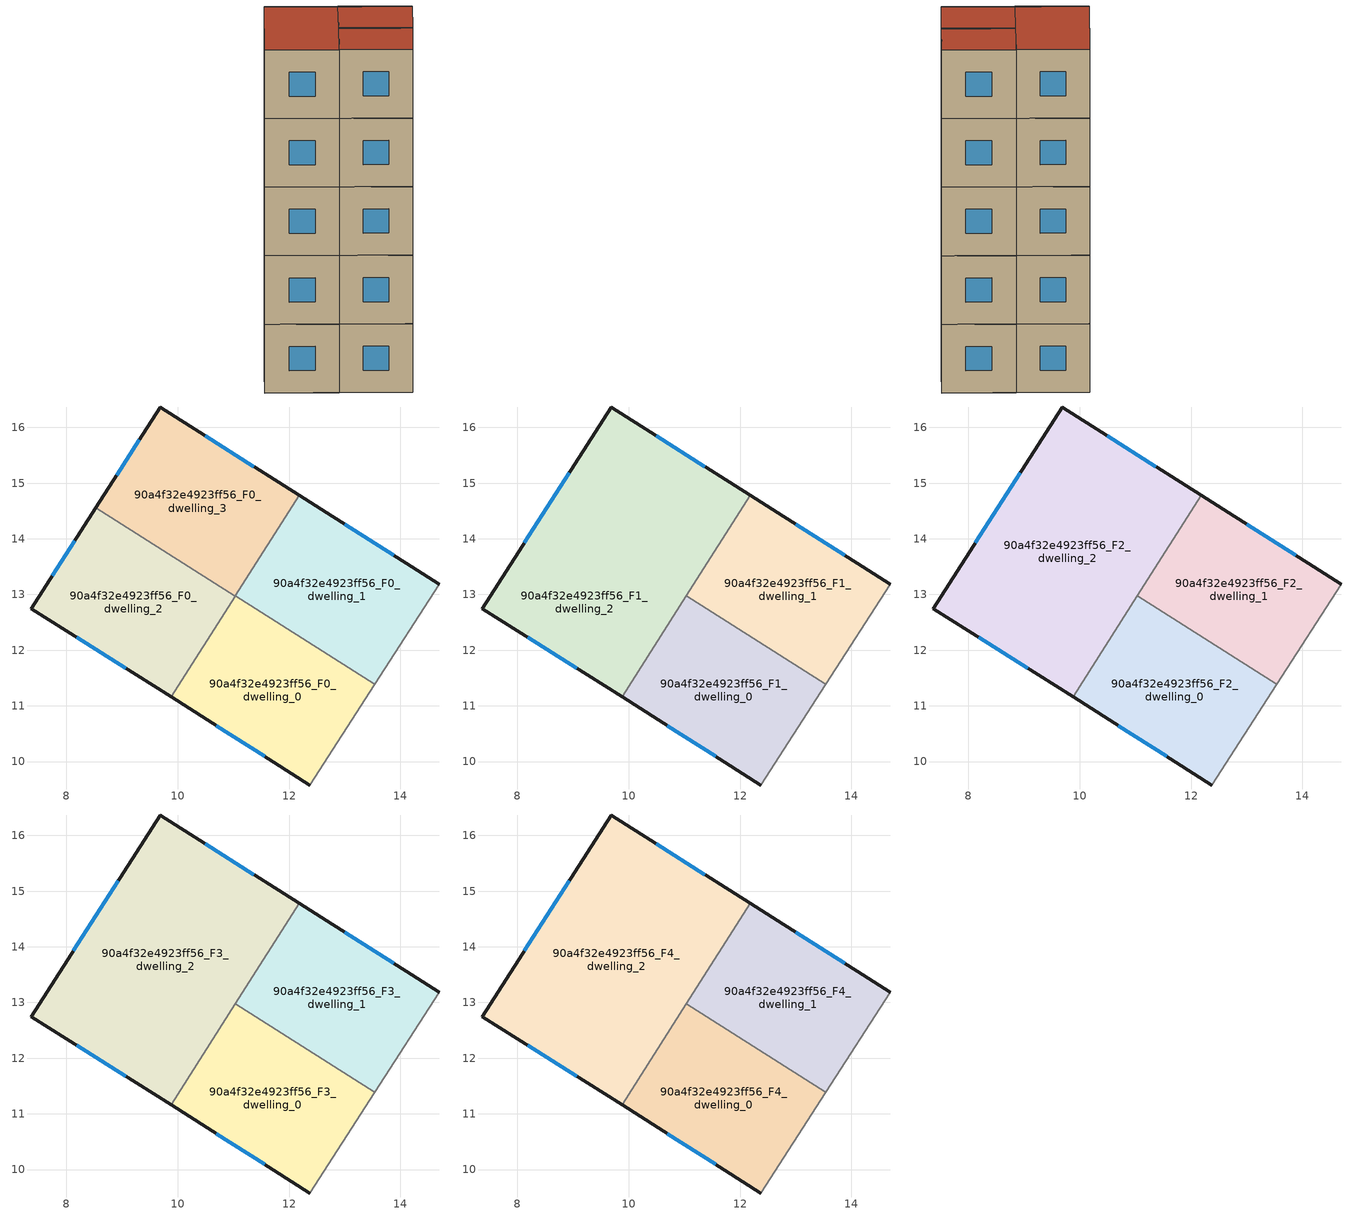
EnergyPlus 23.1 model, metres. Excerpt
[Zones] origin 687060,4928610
90a4f32e4923ff56_F0_dwelling_0
 floor ground (EU_floor_Construction): 12.37,9.58 13.54,11.39 11.03,12.97 9.88,11.16 z0
 wall outside (EU_wall_Construction): 12.37,9.58 9.88,11.16 z0:3
 wall adiabatic (EU_wall_Construction): 13.54,11.39 12.37,9.58 z0:3
 wall to 90a4f32e4923ff56_F0_dwelling_1 (EU_wall_Construction): 11.03,12.97 13.54,11.39 z0:3
 wall to 90a4f32e4923ff56_F0_dwelling_2 (EU_wall_Construction): 9.88,11.16 11.03,12.97 z0:3
 window (EU_Window_Construction): 11.56,10.09 10.69,10.64 z0.98:2.02
90a4f32e4923ff56_F0_dwelling_1
 floor ground (EU_floor_Construction): 13.54,11.39 14.69,13.19 12.18,14.78 11.03,12.97 z0
 wall outside (EU_wall_Construction): 12.18,14.78 14.69,13.19 z0:3
 wall adiabatic (EU_wall_Construction): 14.69,13.19 13.54,11.39 z0:3
 wall to 90a4f32e4923ff56_F0_dwelling_3 (EU_wall_Construction): 11.03,12.97 12.18,14.78 z0:3
 window (EU_Window_Construction): 13,14.26 13.88,13.71 z0.98:2.02
90a4f32e4923ff56_F0_dwelling_2
 floor ground (EU_floor_Construction): 9.88,11.16 11.03,12.97 8.53,14.56 7.37,12.75 z0
 wall outside (EU_wall_Construction): 9.88,11.16 7.37,12.75 8.53,14.56 z0:3
 wall to 90a4f32e4923ff56_F0_dwelling_3 (EU_wall_Construction): 8.53,14.56 11.03,12.97 z0:3
 window (EU_Window_Construction): 9.07,11.68 8.19,12.23 / 7.75,13.34 8.15,13.97 z0.98:2.02
90a4f32e4923ff56_F0_dwelling_3
 floor ground (EU_floor_Construction): 11.03,12.97 12.18,14.78 9.68,16.37 8.53,14.56 z0
 wall outside (EU_wall_Construction): 8.53,14.56 9.68,16.37 12.18,14.78 z0:3
 window (EU_Window_Construction): 8.9,15.15 9.31,15.78 / 10.5,15.85 11.37,15.3 z0.98:2.02
90a4f32e4923ff56_F1_dwelling_0
 floor to 90a4f32e4923ff56_F0_dwelling_0 (EU_floor_Construction): 12.37,9.58 13.54,11.39 11.03,12.97 9.88,11.16 z3
 wall outside (EU_wall_Construction): 12.37,9.58 9.88,11.16 z3:6
 wall adiabatic (EU_wall_Construction): 13.54,11.39 12.37,9.58 z3:6
 wall to 90a4f32e4923ff56_F1_dwelling_1 (EU_wall_Construction): 11.03,12.97 13.54,11.39 z3:6
 wall to 90a4f32e4923ff56_F1_dwelling_2 (EU_wall_Construction): 9.88,11.16 11.03,12.97 z3:6
 window (EU_Window_Construction): 11.56,10.09 10.69,10.64 z3.98:5.02
90a4f32e4923ff56_F1_dwelling_1
 floor to 90a4f32e4923ff56_F0_dwelling_1 (EU_floor_Construction): 13.54,11.39 14.69,13.19 12.18,14.78 11.03,12.97 z3
 wall outside (EU_wall_Construction): 12.18,14.78 14.69,13.19 z3:6
 wall adiabatic (EU_wall_Construction): 14.69,13.19 13.54,11.39 z3:6
 wall to 90a4f32e4923ff56_F1_dwelling_2 (EU_wall_Construction): 11.03,12.98 12.18,14.78 z3:6
 window (EU_Window_Construction): 13,14.26 13.88,13.71 z3.98:5.02
90a4f32e4923ff56_F1_dwelling_2
 floor to 90a4f32e4923ff56_F0_dwelling_2 (EU_floor_Construction): 9.88,11.16 11.03,12.97 8.53,14.56 7.37,12.75 z3
 floor to 90a4f32e4923ff56_F0_dwelling_3 (EU_floor_Construction): 11.03,12.97 12.18,14.78 9.68,16.37 8.53,14.56 z3
 wall outside (EU_wall_Construction): 9.88,11.16 7.37,12.75 9.68,16.37 12.18,14.78 z3:6
 window (EU_Window_Construction): 9.07,11.68 8.19,12.23 / 8.13,13.93 8.93,15.19 / 10.5,15.85 11.37,15.3 z3.98:5.02
90a4f32e4923ff56_F2_dwelling_0
 floor to 90a4f32e4923ff56_F1_dwelling_0 (EU_floor_Construction): 12.37,9.58 13.54,11.39 11.03,12.97 9.88,11.16 z6
 wall outside (EU_wall_Construction): 12.37,9.58 9.88,11.16 z6:9
 wall adiabatic (EU_wall_Construction): 13.54,11.39 12.37,9.58 z6:9
 wall to 90a4f32e4923ff56_F2_dwelling_1 (EU_wall_Construction): 11.03,12.97 13.54,11.39 z6:9
 wall to 90a4f32e4923ff56_F2_dwelling_2 (EU_wall_Construction): 9.88,11.16 11.03,12.97 z6:9
 window (EU_Window_Construction): 11.56,10.09 10.69,10.64 z6.98:8.02
90a4f32e4923ff56_F2_dwelling_1
 floor to 90a4f32e4923ff56_F1_dwelling_1 (EU_floor_Construction): 13.54,11.39 14.69,13.19 12.18,14.78 11.03,12.97 z6
 wall outside (EU_wall_Construction): 12.18,14.78 14.69,13.19 z6:9
 wall adiabatic (EU_wall_Construction): 14.69,13.19 13.54,11.39 z6:9
 wall to 90a4f32e4923ff56_F2_dwelling_2 (EU_wall_Construction): 11.03,12.98 12.18,14.78 z6:9
 window (EU_Window_Construction): 13,14.26 13.88,13.71 z6.98:8.02
90a4f32e4923ff56_F2_dwelling_2
 floor to 90a4f32e4923ff56_F1_dwelling_2 (EU_floor_Construction): 9.88,11.16 12.18,14.78 9.68,16.37 7.37,12.75 z6
 wall outside (EU_wall_Construction): 9.88,11.16 7.37,12.75 9.68,16.37 12.18,14.78 z6:9
 window (EU_Window_Construction): 9.07,11.68 8.19,12.23 / 8.13,13.93 8.93,15.19 / 10.5,15.85 11.37,15.3 z6.98:8.02
90a4f32e4923ff56_F3_dwelling_0
 floor to 90a4f32e4923ff56_F2_dwelling_0 (EU_floor_Construction): 12.37,9.58 13.54,11.39 11.03,12.97 9.88,11.16 z9
 wall outside (EU_wall_Construction): 12.37,9.58 9.88,11.16 z9:12
 wall adiabatic (EU_wall_Construction): 13.54,11.39 12.37,9.58 z9:12
 wall to 90a4f32e4923ff56_F3_dwelling_1 (EU_wall_Construction): 11.03,12.97 13.54,11.39 z9:12
 wall to 90a4f32e4923ff56_F3_dwelling_2 (EU_wall_Construction): 9.88,11.16 11.03,12.97 z9:12
 window (EU_Window_Construction): 11.56,10.09 10.69,10.64 z9.98:11.02
90a4f32e4923ff56_F3_dwelling_1
 floor to 90a4f32e4923ff56_F2_dwelling_1 (EU_floor_Construction): 13.54,11.39 14.69,13.19 12.18,14.78 11.03,12.97 z9
 wall outside (EU_wall_Construction): 12.18,14.78 14.69,13.19 z9:12
 wall adiabatic (EU_wall_Construction): 14.69,13.19 13.54,11.39 z9:12
 wall to 90a4f32e4923ff56_F3_dwelling_2 (EU_wall_Construction): 11.03,12.98 12.18,14.78 z9:12
 window (EU_Window_Construction): 13,14.26 13.88,13.71 z9.98:11.02
90a4f32e4923ff56_F3_dwelling_2
 floor to 90a4f32e4923ff56_F2_dwelling_2 (EU_floor_Construction): 9.88,11.16 12.18,14.78 9.68,16.37 7.37,12.75 z9
 wall outside (EU_wall_Construction): 9.88,11.16 7.37,12.75 9.68,16.37 12.18,14.78 z9:12
 window (EU_Window_Construction): 9.07,11.68 8.19,12.23 / 8.13,13.93 8.93,15.19 / 10.5,15.85 11.37,15.3 z9.98:11.02
90a4f32e4923ff56_F4_dwelling_0
 floor to 90a4f32e4923ff56_F3_dwelling_0 (EU_floor_Construction): 12.37,9.58 13.54,11.39 11.03,12.97 9.88,11.16 z12
 wall outside (EU_wall_Construction): 12.37,9.58 9.88,11.16 z12:15
 wall adiabatic (EU_wall_Construction): 13.54,11.39 12.37,9.58 z12:15
 wall to 90a4f32e4923ff56_F4_dwelling_1 (EU_wall_Construction): 11.03,12.97 13.54,11.39 z12:15
 wall to 90a4f32e4923ff56_F4_dwelling_2 (EU_wall_Construction): 9.88,11.16 11.03,12.97 z12:15
 window (EU_Window_Construction): 11.56,10.09 10.69,10.64 z12.98:14.02
 roof outside (EU_roof_Construction): 13.54,11.39 12.37,9.58 9.88,11.16 11.03,12.97 z15
90a4f32e4923ff56_F4_dwelling_1
 floor to 90a4f32e4923ff56_F3_dwelling_1 (EU_floor_Construction): 13.54,11.39 14.69,13.19 12.18,14.78 11.03,12.97 z12
 wall outside (EU_wall_Construction): 12.18,14.78 14.69,13.19 z12:15
 wall adiabatic (EU_wall_Construction): 14.69,13.19 13.54,11.39 z12:15
 wall to 90a4f32e4923ff56_F4_dwelling_2 (EU_wall_Construction): 11.03,12.98 12.18,14.78 z12:15
 window (EU_Window_Construction): 13,14.26 13.88,13.71 z12.98:14.02
 roof outside (EU_roof_Construction): 14.69,13.19 13.54,11.39 11.03,12.97 12.18,14.78 z15
90a4f32e4923ff56_F4_dwelling_2
 floor to 90a4f32e4923ff56_F3_dwelling_2 (EU_floor_Construction): 9.88,11.16 12.18,14.78 9.68,16.37 7.37,12.75 z12
 wall outside (EU_wall_Construction): 9.88,11.16 7.37,12.75 9.68,16.37 12.18,14.78 z12:15
 window (EU_Window_Construction): 9.07,11.68 8.19,12.23 / 8.13,13.93 8.93,15.19 / 10.5,15.85 11.37,15.3 z12.98:14.02
 roof outside (EU_roof_Construction): 12.18,14.78 9.88,11.16 7.37,12.75 9.68,16.37 z15
[Building]
EU S2 Campaign: North Axis=0; Terrain=City; Solar Distribution=FullExterior
[Site:Location]
Bologna: Latitude=44.5; Longitude=11.25; Time Zone=1; Elevation=37
[SizingPeriod:WeatherFileDays]
AnnualSizingPeriod: Begin Month=1; Begin Day of Month=1; End Month=12; End Day of Month=31; Day of Week for Start Day=Monday; Use Weather File Daylight Saving Period=No; Use Weather File Rain and Snow Indicators=No
[MATERIAL]
EU_InternalMass_Material: Roughness=MediumRough; Thickness=0.1; Conductivity=1; Density=1800; Specific Heat=900; Thermal Absorptance=0.9; Solar Absorptance=0.7; Visible Absorptance=0.7
[MATERIAL:NOMASS] Roughness=MediumRough; Thermal Absorptance=0.9; Solar Absorptance=0.7; Visible Absorptance=0.7
Name | Thermal Resistance
EU_wall_NoMass | 0.905828
EU_roof_NoMass | 0.37593
EU_floor_NoMass | 0.67114
[WINDOWMATERIAL:SIMPLEGLAZINGSYSTEM]
EU_Window_SimpleGlazing: UFactor=4.52486; Solar Heat Gain Coefficient=0.85; Visible Transmittance=0.85
[CONSTRUCTION]
EU_wall_Construction: EU_wall_NoMass
EU_roof_Construction: EU_roof_NoMass
EU_floor_Construction: EU_floor_NoMass
EU_InternalMass_Construction: EU_InternalMass_Material
EU_Window_Construction: EU_Window_SimpleGlazing
[ZONE] Type=1; Multiplier=1; Ceiling Height=autocalculate; Floor Area=autocalculate; Part of Total Floor Area=Yes
Name | Volume
90a4f32e4923ff56_F0_dwelling_0; 90a4f32e4923ff56_F0_dwelling_2 | 19.0825
90a4f32e4923ff56_F1_dwelling_0; 90a4f32e4923ff56_F2_dwelling_0; 90a4f32e4923ff56_F3_dwelling_0; 90a4f32e4923ff56_F4_dwelling_0 | 19.0818
90a4f32e4923ff56_F0_dwelling_1 | 19.0759
90a4f32e4923ff56_F1_dwelling_1; 90a4f32e4923ff56_F2_dwelling_1; 90a4f32e4923ff56_F3_dwelling_1; 90a4f32e4923ff56_F4_dwelling_1 | 19.0767
90a4f32e4923ff56_F1_dwelling_2; 90a4f32e4923ff56_F2_dwelling_2; 90a4f32e4923ff56_F3_dwelling_2; 90a4f32e4923ff56_F4_dwelling_2 | 38.1614
90a4f32e4923ff56_F0_dwelling_3 | 19.0811
[INTERNALMASS] Construction=EU_InternalMass_Construction
Name | Zone or ZoneList | Surface Area
90a4f32e4923ff56_F0_dwelling_0_EU_InternalMass | 90a4f32e4923ff56_F0_dwelling_0 | 6.36078
90a4f32e4923ff56_F0_dwelling_1_EU_InternalMass | 90a4f32e4923ff56_F0_dwelling_1 | 6.35899
90a4f32e4923ff56_F0_dwelling_2_EU_InternalMass | 90a4f32e4923ff56_F0_dwelling_2 | 6.36105
90a4f32e4923ff56_F0_dwelling_3_EU_InternalMass | 90a4f32e4923ff56_F0_dwelling_3 | 6.36037
90a4f32e4923ff56_F1_dwelling_0_EU_InternalMass | 90a4f32e4923ff56_F1_dwelling_0 | 6.36078
90a4f32e4923ff56_F1_dwelling_1_EU_InternalMass | 90a4f32e4923ff56_F1_dwelling_1 | 6.35899
90a4f32e4923ff56_F1_dwelling_2_EU_InternalMass | 90a4f32e4923ff56_F1_dwelling_2 | 12.7203
90a4f32e4923ff56_F2_dwelling_0_EU_InternalMass | 90a4f32e4923ff56_F2_dwelling_0 | 6.36078
90a4f32e4923ff56_F2_dwelling_1_EU_InternalMass | 90a4f32e4923ff56_F2_dwelling_1 | 6.35899
90a4f32e4923ff56_F2_dwelling_2_EU_InternalMass | 90a4f32e4923ff56_F2_dwelling_2 | 12.7203
90a4f32e4923ff56_F3_dwelling_0_EU_InternalMass | 90a4f32e4923ff56_F3_dwelling_0 | 6.36078
90a4f32e4923ff56_F3_dwelling_1_EU_InternalMass | 90a4f32e4923ff56_F3_dwelling_1 | 6.35899
90a4f32e4923ff56_F3_dwelling_2_EU_InternalMass | 90a4f32e4923ff56_F3_dwelling_2 | 12.7203
90a4f32e4923ff56_F4_dwelling_0_EU_InternalMass | 90a4f32e4923ff56_F4_dwelling_0 | 6.36078
90a4f32e4923ff56_F4_dwelling_1_EU_InternalMass | 90a4f32e4923ff56_F4_dwelling_1 | 6.35899
90a4f32e4923ff56_F4_dwelling_2_EU_InternalMass | 90a4f32e4923ff56_F4_dwelling_2 | 12.7203
[OTHEREQUIPMENT] Fuel Type=Electricity; Design Level Calculation Method=Watts/Area; Power per Zone Floor Area=1; Fraction Latent=0; Fraction Radiant=0; Fraction Lost=0; Carbon Dioxide Generation Rate=0; EndUse Subcategory=EU_Step8_InternalGains
Name | Zone or ZoneList or Space or SpaceList | Schedule
EU_Step8_InternalGain_90a4f32e4923ff56_F0_dwelling_0_f000 | 90a4f32e4923ff56_F0_dwelling_0 | EU_Step8_GainSchedule_90a4f32e4923ff56_F0_dwelling_0_f000
EU_Step8_InternalGain_90a4f32e4923ff56_F0_dwelling_1_f000 | 90a4f32e4923ff56_F0_dwelling_1 | EU_Step8_GainSchedule_90a4f32e4923ff56_F0_dwelling_1_f000
EU_Step8_InternalGain_90a4f32e4923ff56_F0_dwelling_2_f000 | 90a4f32e4923ff56_F0_dwelling_2 | EU_Step8_GainSchedule_90a4f32e4923ff56_F0_dwelling_2_f000
EU_Step8_InternalGain_90a4f32e4923ff56_F0_dwelling_3_f000 | 90a4f32e4923ff56_F0_dwelling_3 | EU_Step8_GainSchedule_90a4f32e4923ff56_F0_dwelling_3_f000
EU_Step8_InternalGain_90a4f32e4923ff56_F1_dwelling_0_f000 | 90a4f32e4923ff56_F1_dwelling_0 | EU_Step8_GainSchedule_90a4f32e4923ff56_F1_dwelling_0_f000
EU_Step8_InternalGain_90a4f32e4923ff56_F1_dwelling_1_f000 | 90a4f32e4923ff56_F1_dwelling_1 | EU_Step8_GainSchedule_90a4f32e4923ff56_F1_dwelling_1_f000
EU_Step8_InternalGain_90a4f32e4923ff56_F1_dwelling_2_f000 | 90a4f32e4923ff56_F1_dwelling_2 | EU_Step8_GainSchedule_90a4f32e4923ff56_F1_dwelling_2_f000
EU_Step8_InternalGain_90a4f32e4923ff56_F2_dwelling_0_f000 | 90a4f32e4923ff56_F2_dwelling_0 | EU_Step8_GainSchedule_90a4f32e4923ff56_F2_dwelling_0_f000
EU_Step8_InternalGain_90a4f32e4923ff56_F2_dwelling_1_f000 | 90a4f32e4923ff56_F2_dwelling_1 | EU_Step8_GainSchedule_90a4f32e4923ff56_F2_dwelling_1_f000
EU_Step8_InternalGain_90a4f32e4923ff56_F2_dwelling_2_f000 | 90a4f32e4923ff56_F2_dwelling_2 | EU_Step8_GainSchedule_90a4f32e4923ff56_F2_dwelling_2_f000
EU_Step8_InternalGain_90a4f32e4923ff56_F3_dwelling_0_f000 | 90a4f32e4923ff56_F3_dwelling_0 | EU_Step8_GainSchedule_90a4f32e4923ff56_F3_dwelling_0_f000
EU_Step8_InternalGain_90a4f32e4923ff56_F3_dwelling_1_f000 | 90a4f32e4923ff56_F3_dwelling_1 | EU_Step8_GainSchedule_90a4f32e4923ff56_F3_dwelling_1_f000
EU_Step8_InternalGain_90a4f32e4923ff56_F3_dwelling_2_f000 | 90a4f32e4923ff56_F3_dwelling_2 | EU_Step8_GainSchedule_90a4f32e4923ff56_F3_dwelling_2_f000
EU_Step8_InternalGain_90a4f32e4923ff56_F4_dwelling_0_f000 | 90a4f32e4923ff56_F4_dwelling_0 | EU_Step8_GainSchedule_90a4f32e4923ff56_F4_dwelling_0_f000
EU_Step8_InternalGain_90a4f32e4923ff56_F4_dwelling_1_f000 | 90a4f32e4923ff56_F4_dwelling_1 | EU_Step8_GainSchedule_90a4f32e4923ff56_F4_dwelling_1_f000
EU_Step8_InternalGain_90a4f32e4923ff56_F4_dwelling_2_f000 | 90a4f32e4923ff56_F4_dwelling_2 | EU_Step8_GainSchedule_90a4f32e4923ff56_F4_dwelling_2_f000
[ZONEVENTILATION:DESIGNFLOWRATE] Schedule=EU_AlwaysOn; Design Flow Rate Calculation Method=AirChanges/Hour; Air Changes per Hour=0.73129; Ventilation Type=Natural; Fan Pressure Rise=0; Fan Total Efficiency=1; Constant Term Coefficient=1; Temperature Term Coefficient=0; Velocity Term Coefficient=0; Velocity Squared Term Coefficient=0; Minimum Indoor Temperature=-100; Maximum Indoor Temperature=100; Delta Temperature=-100; Minimum Outdoor Temperature=-100; Maximum Outdoor Temperature=100; Maximum Wind Speed=40
Name | Zone or ZoneList or Space or SpaceList
EU_ConstantAir_90a4f32e4923ff56_F0_dwelling_0 | 90a4f32e4923ff56_F0_dwelling_0
EU_ConstantAir_90a4f32e4923ff56_F0_dwelling_1 | 90a4f32e4923ff56_F0_dwelling_1
EU_ConstantAir_90a4f32e4923ff56_F0_dwelling_2 | 90a4f32e4923ff56_F0_dwelling_2
EU_ConstantAir_90a4f32e4923ff56_F0_dwelling_3 | 90a4f32e4923ff56_F0_dwelling_3
EU_ConstantAir_90a4f32e4923ff56_F1_dwelling_0 | 90a4f32e4923ff56_F1_dwelling_0
EU_ConstantAir_90a4f32e4923ff56_F1_dwelling_1 | 90a4f32e4923ff56_F1_dwelling_1
EU_ConstantAir_90a4f32e4923ff56_F1_dwelling_2 | 90a4f32e4923ff56_F1_dwelling_2
EU_ConstantAir_90a4f32e4923ff56_F2_dwelling_0 | 90a4f32e4923ff56_F2_dwelling_0
EU_ConstantAir_90a4f32e4923ff56_F2_dwelling_1 | 90a4f32e4923ff56_F2_dwelling_1
EU_ConstantAir_90a4f32e4923ff56_F2_dwelling_2 | 90a4f32e4923ff56_F2_dwelling_2
EU_ConstantAir_90a4f32e4923ff56_F3_dwelling_0 | 90a4f32e4923ff56_F3_dwelling_0
EU_ConstantAir_90a4f32e4923ff56_F3_dwelling_1 | 90a4f32e4923ff56_F3_dwelling_1
EU_ConstantAir_90a4f32e4923ff56_F3_dwelling_2 | 90a4f32e4923ff56_F3_dwelling_2
EU_ConstantAir_90a4f32e4923ff56_F4_dwelling_0 | 90a4f32e4923ff56_F4_dwelling_0
EU_ConstantAir_90a4f32e4923ff56_F4_dwelling_1 | 90a4f32e4923ff56_F4_dwelling_1
EU_ConstantAir_90a4f32e4923ff56_F4_dwelling_2 | 90a4f32e4923ff56_F4_dwelling_2
[HVACTEMPLATE:THERMOSTAT] Constant Heating Setpoint=20; Constant Cooling Setpoint=50
EU_HeatOnly_90a4f32e4923ff56_F0_dwelling_0; EU_HeatOnly_90a4f32e4923ff56_F0_dwelling_1; EU_HeatOnly_90a4f32e4923ff56_F0_dwelling_2; EU_HeatOnly_90a4f32e4923ff56_F0_dwelling_3; EU_HeatOnly_90a4f32e4923ff56_F1_dwelling_0; EU_HeatOnly_90a4f32e4923ff56_F1_dwelling_1; EU_HeatOnly_90a4f32e4923ff56_F1_dwelling_2; EU_HeatOnly_90a4f32e4923ff56_F2_dwelling_0; EU_HeatOnly_90a4f32e4923ff56_F2_dwelling_1; EU_HeatOnly_90a4f32e4923ff56_F2_dwelling_2; EU_HeatOnly_90a4f32e4923ff56_F3_dwelling_0; EU_HeatOnly_90a4f32e4923ff56_F3_dwelling_1; EU_HeatOnly_90a4f32e4923ff56_F3_dwelling_2; EU_HeatOnly_90a4f32e4923ff56_F4_dwelling_0; EU_HeatOnly_90a4f32e4923ff56_F4_dwelling_1; EU_HeatOnly_90a4f32e4923ff56_F4_dwelling_2
[HVACTEMPLATE:ZONE:IDEALLOADSAIRSYSTEM] System Availability Schedule=EU_AlwaysOn; Maximum Heating Supply Air Temperature=50; Minimum Cooling Supply Air Temperature=13; Maximum Heating Supply Air Humidity Ratio=0.0156; Minimum Cooling Supply Air Humidity Ratio=0.0077; Heating Limit=NoLimit; Cooling Limit=NoLimit; Heating Availability Schedule=EU_AlwaysOn; Cooling Availability Schedule=EU_CoolingOff; Dehumidification Control Type=ConstantSensibleHeatRatio; Cooling Sensible Heat Ratio=0.7; Dehumidification Setpoint=60; Humidification Control Type=None; Humidification Setpoint=30; Outdoor Air Method=None; Outdoor Air Flow Rate per Person=0.00944; Outdoor Air Flow Rate per Zone Floor Area=0; Outdoor Air Flow Rate per Zone=0; Demand Controlled Ventilation Type=None; Outdoor Air Economizer Type=NoEconomizer; Heat Recovery Type=None; Sensible Heat Recovery Effectiveness=0.7; Latent Heat Recovery Effectiveness=0.65
Name | Template Thermostat
90a4f32e4923ff56_F0_dwelling_0 | EU_HeatOnly_90a4f32e4923ff56_F0_dwelling_0
90a4f32e4923ff56_F0_dwelling_1 | EU_HeatOnly_90a4f32e4923ff56_F0_dwelling_1
90a4f32e4923ff56_F0_dwelling_2 | EU_HeatOnly_90a4f32e4923ff56_F0_dwelling_2
90a4f32e4923ff56_F0_dwelling_3 | EU_HeatOnly_90a4f32e4923ff56_F0_dwelling_3
90a4f32e4923ff56_F1_dwelling_0 | EU_HeatOnly_90a4f32e4923ff56_F1_dwelling_0
90a4f32e4923ff56_F1_dwelling_1 | EU_HeatOnly_90a4f32e4923ff56_F1_dwelling_1
90a4f32e4923ff56_F1_dwelling_2 | EU_HeatOnly_90a4f32e4923ff56_F1_dwelling_2
90a4f32e4923ff56_F2_dwelling_0 | EU_HeatOnly_90a4f32e4923ff56_F2_dwelling_0
90a4f32e4923ff56_F2_dwelling_1 | EU_HeatOnly_90a4f32e4923ff56_F2_dwelling_1
90a4f32e4923ff56_F2_dwelling_2 | EU_HeatOnly_90a4f32e4923ff56_F2_dwelling_2
90a4f32e4923ff56_F3_dwelling_0 | EU_HeatOnly_90a4f32e4923ff56_F3_dwelling_0
90a4f32e4923ff56_F3_dwelling_1 | EU_HeatOnly_90a4f32e4923ff56_F3_dwelling_1
90a4f32e4923ff56_F3_dwelling_2 | EU_HeatOnly_90a4f32e4923ff56_F3_dwelling_2
90a4f32e4923ff56_F4_dwelling_0 | EU_HeatOnly_90a4f32e4923ff56_F4_dwelling_0
90a4f32e4923ff56_F4_dwelling_1 | EU_HeatOnly_90a4f32e4923ff56_F4_dwelling_1
90a4f32e4923ff56_F4_dwelling_2 | EU_HeatOnly_90a4f32e4923ff56_F4_dwelling_2
[SIZING:ZONE] Zone Cooling Design Supply Air Temperature Input Method=SupplyAirTemperature; Zone Cooling Design Supply Air Temperature=13; Zone Heating Design Supply Air Temperature Input Method=SupplyAirTemperature; Zone Heating Design Supply Air Temperature=50; Zone Cooling Design Supply Air Humidity Ratio=0.008; Zone Heating Design Supply Air Humidity Ratio=0.008; Cooling Design Air Flow Method=DesignDay; Cooling Design Air Flow Rate=0; Cooling Minimum Air Flow per Zone Floor Area=0.000762; Cooling Minimum Air Flow=0; Cooling Minimum Air Flow Fraction=0.2; Heating Design Air Flow Method=DesignDay; Heating Design Air Flow Rate=0; Heating Maximum Air Flow per Zone Floor Area=0.002032; Heating Maximum Air Flow=0.141576; Heating Maximum Air Flow Fraction=0.3; Account for Dedicated Outdoor Air System=No; Dedicated Outdoor Air System Control Strategy=NeutralSupplyAir; Dedicated Outdoor Air Low Setpoint Temperature for Design=autosize; Dedicated Outdoor Air High Setpoint Temperature for Design=autosize; Zone Load Sizing Method=Sensible Load Only No Latent Load; Zone Latent Cooling Design Supply Air Humidity Ratio Input Method=HumidityRatioDifference; Zone Cooling Design Supply Air Humidity Ratio Difference=0.005; Zone Latent Heating Design Supply Air Humidity Ratio Input Method=HumidityRatioDifference; Zone Humidification Design Supply Air Humidity Ratio Difference=0.005
90a4f32e4923ff56_F0_dwelling_0; 90a4f32e4923ff56_F0_dwelling_1; 90a4f32e4923ff56_F0_dwelling_2; 90a4f32e4923ff56_F0_dwelling_3; 90a4f32e4923ff56_F1_dwelling_0; 90a4f32e4923ff56_F1_dwelling_1; 90a4f32e4923ff56_F1_dwelling_2; 90a4f32e4923ff56_F2_dwelling_0; 90a4f32e4923ff56_F2_dwelling_1; 90a4f32e4923ff56_F2_dwelling_2; 90a4f32e4923ff56_F3_dwelling_0; 90a4f32e4923ff56_F3_dwelling_1; 90a4f32e4923ff56_F3_dwelling_2; 90a4f32e4923ff56_F4_dwelling_0; 90a4f32e4923ff56_F4_dwelling_1; 90a4f32e4923ff56_F4_dwelling_2
[SCHEDULE:CONSTANT]
Name | Hourly Value
EU_AlwaysOn | 1
EU_CoolingOff | 0
[SCHEDULE:FILE] Column Number=1; Rows to Skip at Top=0; Number of Hours of Data=8760; Column Separator=Comma; Interpolate to Timestep=No; Minutes per Item=60; Adjust Schedule for Daylight Savings=Yes
Name | File
EU_Step8_GainSchedule_90a4f32e4923ff56_F0_dwelling_0_f000 | ../../schedules/90a4f32e4923ff56/90a4f32e4923ff56_F0_dwelling_0_f000_gain.csv
EU_Step8_GainSchedule_90a4f32e4923ff56_F0_dwelling_1_f000 | ../../schedules/90a4f32e4923ff56/90a4f32e4923ff56_F0_dwelling_1_f000_gain.csv
EU_Step8_GainSchedule_90a4f32e4923ff56_F0_dwelling_2_f000 | ../../schedules/90a4f32e4923ff56/90a4f32e4923ff56_F0_dwelling_2_f000_gain.csv
EU_Step8_GainSchedule_90a4f32e4923ff56_F0_dwelling_3_f000 | ../../schedules/90a4f32e4923ff56/90a4f32e4923ff56_F0_dwelling_3_f000_gain.csv
EU_Step8_GainSchedule_90a4f32e4923ff56_F1_dwelling_0_f000 | ../../schedules/90a4f32e4923ff56/90a4f32e4923ff56_F1_dwelling_0_f000_gain.csv
EU_Step8_GainSchedule_90a4f32e4923ff56_F1_dwelling_1_f000 | ../../schedules/90a4f32e4923ff56/90a4f32e4923ff56_F1_dwelling_1_f000_gain.csv
EU_Step8_GainSchedule_90a4f32e4923ff56_F1_dwelling_2_f000 | ../../schedules/90a4f32e4923ff56/90a4f32e4923ff56_F1_dwelling_2_f000_gain.csv
EU_Step8_GainSchedule_90a4f32e4923ff56_F2_dwelling_0_f000 | ../../schedules/90a4f32e4923ff56/90a4f32e4923ff56_F2_dwelling_0_f000_gain.csv
EU_Step8_GainSchedule_90a4f32e4923ff56_F2_dwelling_1_f000 | ../../schedules/90a4f32e4923ff56/90a4f32e4923ff56_F2_dwelling_1_f000_gain.csv
EU_Step8_GainSchedule_90a4f32e4923ff56_F2_dwelling_2_f000 | ../../schedules/90a4f32e4923ff56/90a4f32e4923ff56_F2_dwelling_2_f000_gain.csv
EU_Step8_GainSchedule_90a4f32e4923ff56_F3_dwelling_0_f000 | ../../schedules/90a4f32e4923ff56/90a4f32e4923ff56_F3_dwelling_0_f000_gain.csv
EU_Step8_GainSchedule_90a4f32e4923ff56_F3_dwelling_1_f000 | ../../schedules/90a4f32e4923ff56/90a4f32e4923ff56_F3_dwelling_1_f000_gain.csv
EU_Step8_GainSchedule_90a4f32e4923ff56_F3_dwelling_2_f000 | ../../schedules/90a4f32e4923ff56/90a4f32e4923ff56_F3_dwelling_2_f000_gain.csv
EU_Step8_GainSchedule_90a4f32e4923ff56_F4_dwelling_0_f000 | ../../schedules/90a4f32e4923ff56/90a4f32e4923ff56_F4_dwelling_0_f000_gain.csv
EU_Step8_GainSchedule_90a4f32e4923ff56_F4_dwelling_1_f000 | ../../schedules/90a4f32e4923ff56/90a4f32e4923ff56_F4_dwelling_1_f000_gain.csv
EU_Step8_GainSchedule_90a4f32e4923ff56_F4_dwelling_2_f000 | ../../schedules/90a4f32e4923ff56/90a4f32e4923ff56_F4_dwelling_2_f000_gain.csv
